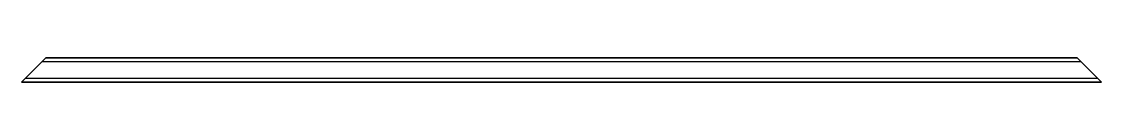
# Model space of a CAD drawing. Header units: inches. Extents: x 0 to 886, y 0 to 20.
import ezdxf

# ---------------------------------------------------------------- set-up
doc = ezdxf.new("R2010")
doc.units = ezdxf.units.IN
doc.header["$MEASUREMENT"] = 0
doc.layers.add('SIMUMAK Visible (ISO)', color=7, linetype='Continuous', lineweight=35)
doc.layers.add('SIMUMAK Visible Narrow (ISO)', color=7, linetype='Continuous', lineweight=25)

# ---------------------------------------------------------------- blocks, each defined once
blk = doc.blocks.new('DIN 30 x 20 x 2 00000071_Estructura Tubular_7_2477A 30x20x2mm')
at = {"layer": 'SIMUMAK Visible (ISO)'}
for p, q in [((-426, 7), (-423, 10)), ((423, 10), (-423, 10)), ((423, 10), (426, 7)), ((-426, 7), (-440, -7)), ((440, -7), (426, 7)), ((-443, -10), (-440, -7)), ((440, -7), (443, -10)), ((443, -10), (-443, -10))]:
    blk.add_line(p, q, dxfattribs=at)
at = {"layer": 'SIMUMAK Visible Narrow (ISO)'}
for p, q in [((-426, 7), (426, 7)), ((440, -7), (-440, -7))]:
    blk.add_line(p, q, dxfattribs=at)

msp = doc.modelspace()

# ---------------------------------------------------------------- block references
msp.add_blockref('DIN 30 x 20 x 2 00000071_Estructura Tubular_7_2477A 30x20x2mm', (443, 10))

doc.saveas('drawing.dxf')
